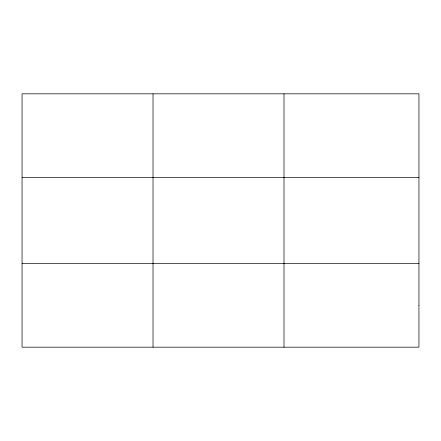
<?xml version="1.0" encoding="UTF-8"?>
<svg xmlns="http://www.w3.org/2000/svg" width="441" height="441" viewBox="0 0 441 441"><rect width="100%" height="100%" fill="white"/><g stroke="black" fill="none" stroke-linecap="round" stroke-linejoin="round"><path stroke-width="0.66" d="M153.027 93.823L153.027 347.177M284.004 93.823L284.004 347.177M22.05 177.431L418.95 177.431M22.05 263.569L418.95 263.569M418.95 305.376L418.95 347.177L22.05 347.177L22.05 93.823L418.95 93.823L418.95 305.376"/></g></svg>
